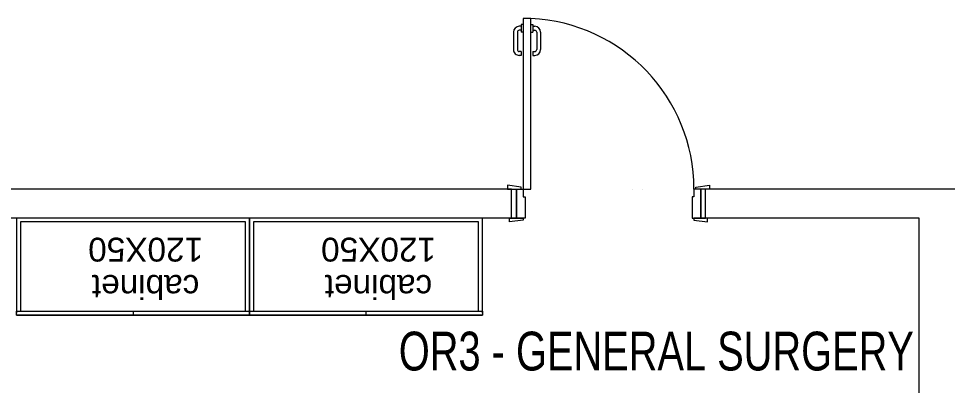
# Model space of a CAD drawing. Header units: millimetres. Extents: x 26027 to 581921, y 7230 to 233891.
# Drawn here: x 511894 to 516680, y 198022 to 199914 of the extents above; entities that cross this region are included whole.
import ezdxf

# ---------------------------------------------------------------- set-up
doc = ezdxf.new("R2010")
doc.units = ezdxf.units.MM
doc.header["$LTSCALE"] = 5
for name, color, linetype, lineweight in [('72_EGR_BASE_TEXT', 7, 'Continuous', 5), ('A-GENM', 17, 'Continuous', 5), ('Medical Equipment and Furniture', 163, 'Continuous', 0), ('Walls', 32, 'Continuous', 5)]:
    doc.layers.add(name, color=color, linetype=linetype, lineweight=lineweight)
doc.layers.add('Wooden Joinery', color=7, linetype='Continuous', lineweight=5, true_color=0xffdcd1)
doc.styles.add('Arial_13', font='arial.ttf', dxfattribs={"height": 122.941617})
doc.styles.add('X3G_ENTITY_2587EA', font='swisscl.ttf', dxfattribs={"height": 200})

# ---------------------------------------------------------------- blocks, each defined once
blk = doc.blocks.new('A$C692066EF')
at = {"layer": 'Wooden Joinery'}
for p, q in [((2365.9, 240), (2405.9, 240)), ((2365.9, 230), (2365.9, 240)), ((2375.9, 240), (2375.9, 250)), ((2395.9, 240), (2395.9, 250)), ((2405.9, 280), (2495.9, 280)), ((2405.9, 260), (2495.9, 260)), ((2405.9, 230), (2405.9, 240)), ((2505.9, 240), (2505.9, 250)), ((2505.9, 240), (2525.9, 240)), ((2525.9, 240), (2525.9, 250)), ((2365.9, 190), (2365.9, 180)), ((2365.9, 180), (2405.9, 180)), ((2375.9, 180), (2375.9, 170)), ((2395.9, 180), (2395.9, 170)), ((2405.9, 190), (2405.9, 180)), ((2405.9, 160), (2495.9, 160)), ((2505.9, 180), (2505.9, 170)), ((2505.9, 180), (2525.9, 180)), ((2525.9, 180), (2525.9, 170)), ((2405.9, 140), (2495.9, 140))]:
    blk.add_line(p, q, dxfattribs=at)
for points in [[(3215, 1080), (3205, 1080), (3195, 1150), (3215, 1150)], [(3365, 1070), (3375, 1070), (3385, 1140), (3365, 1140)], [(3215, 230), (2335.9, 230), (2335.9, 190), (3215, 190)], [(3215, 230), (2335.9, 230), (2335.9, 190), (3215, 190)], [(3215, 180), (3205, 180), (3195, 110), (3215, 110)], [(3365, 190), (3375, 190), (3385, 120), (3365, 120)]]:
    blk.add_lwpolyline(points, close=True, dxfattribs=at)
for points in [[(3215, 1105), (3365, 1105), (3365, 1130), (3215, 1130), (3215, 1105)], [(3215, 1105), (3215, 1070), (3255, 1070), (3255, 1060), (3365, 1060), (3365, 1105), (3215, 1105)], [(3215, 155), (3215, 190), (3255, 190), (3255, 200), (3365, 200), (3365, 155), (3215, 155)], [(3215, 155), (3365, 155), (3365, 130), (3215, 130), (3215, 155)]]:
    blk.add_lwpolyline(points, dxfattribs=at)
for centre, radius, start, end in [((3215, 190), 880, 90, 177.3947), ((2405.9, 250), 30, 90, 180), ((2405.9, 250), 10, 90, 180), ((2495.9, 250), 30, 0, 90), ((2495.9, 250), 10, 0, 90), ((2405.9, 170), 30, 180, 270), ((2405.9, 170), 10, 180, 270), ((2495.9, 170), 10, 270, 0), ((2495.9, 170), 30, 270, 0)]:
    blk.add_arc(centre, radius, start, end, dxfattribs=at)

msp = doc.modelspace()

# ---------------------------------------------------------------- linework, layer by layer
at = {"layer": 'A-GENM', "ltscale": 10}
for p, q in [((515058.8, 199035.3, 0), (515058.8, 199035.3, 0)), ((515108.8, 199035.3, 0), (515108.8, 199035.3, 0))]:
    msp.add_line(p, q, dxfattribs=at)
at = {"layer": 'Medical Equipment and Furniture'}
for p, q in [((511883.8, 198385.3, 0), (513083.8, 198385.3, 0)), ((512483.8, 198405.3, 0), (512483.8, 198385.3, 0)), ((513083.8, 198385.3, 0), (514283.8, 198385.3, 0)), ((513683.8, 198405.3, 0), (513683.8, 198385.3, 0))]:
    msp.add_line(p, q, dxfattribs=at)
at = {"layer": 'Medical Equipment and Furniture', "elevation": 0}
for points in [[(511883.8, 198385.3), (511883.8, 198405.3), (513083.8, 198405.3), (513083.8, 198385.3)], [(513083.8, 198385.3), (513083.8, 198405.3), (514283.8, 198405.3), (514283.8, 198385.3)]]:
    msp.add_lwpolyline(points, close=True, dxfattribs=at)
at = {"layer": 'Walls'}
msp.add_line((514433.8, 199035.3, 0), (508233.8, 199035.3, 0), dxfattribs=at)
at = {"layer": 'Walls', "ltscale": 10}
for p, q in [((514433.8, 198885.3, 0), (514433.8, 199035.3, 0)), ((515408.8, 198885.3, 0), (515408.8, 199035.3, 0)), ((522183.8, 199035.3, 0), (515433.8, 199035.3, 0)), ((514433.8, 198885.3, 0), (509483.8, 198885.3, 0)), ((516533.8, 198885.3, 0), (515433.8, 198885.3, 0)), ((516533.8, 193560.3, 0), (516533.8, 198885.3, 0))]:
    msp.add_line(p, q, dxfattribs=at)

# ---------------------------------------------------------------- block references
at = {"layer": 'Wooden Joinery', "rotation": 270}
msp.add_blockref('A$C692066EF', (514303.8, 202250.3, 0), dxfattribs=at)

# ---------------------------------------------------------------- texts
at = {"layer": '72_EGR_BASE_TEXT', "insert": (515179.9, 198299.4), "char_height": 200, "attachment_point": 2, "style": 'X3G_ENTITY_2587EA'}
msp.add_mtext('OR3 - GENERAL SURGERY', dxfattribs=at)
at = {"layer": 'Medical Equipment and Furniture', "char_height": 122.942, "width": 859.967, "attachment_point": 2, "rotation": 180, "line_spacing_factor": 0.938532, "style": 'Arial_13', "bg_fill": 3, "box_fill_scale": 1.25, "bg_fill_color": 7, "bg_fill_transparency": 0}
for insert in [(512548.4, 198468.9, 0), (513748.4, 198468.9, 0)]:
    msp.add_mtext('cabinet 120X50', dxfattribs=dict(at, insert=insert))

# ---------------------------------------------------------------- next in the draw order: linework, layer by layer
at = {"layer": 'Medical Equipment and Furniture', "elevation": 0, "flags": 128}
for points in [[(513083.8, 198395.3), (513083.8, 198885.3), (511883.8, 198885.3), (511883.8, 198395.3)], [(513063.8, 198405.3), (513063.8, 198865.3), (511903.8, 198865.3), (511903.8, 198405.3)], [(514283.8, 198395.3), (514283.8, 198885.3), (513083.8, 198885.3), (513083.8, 198395.3)], [(514263.8, 198405.3), (514263.8, 198865.3), (513103.8, 198865.3), (513103.8, 198405.3)]]:
    msp.add_lwpolyline(points, dxfattribs=at)

doc.saveas('drawing.dxf')
